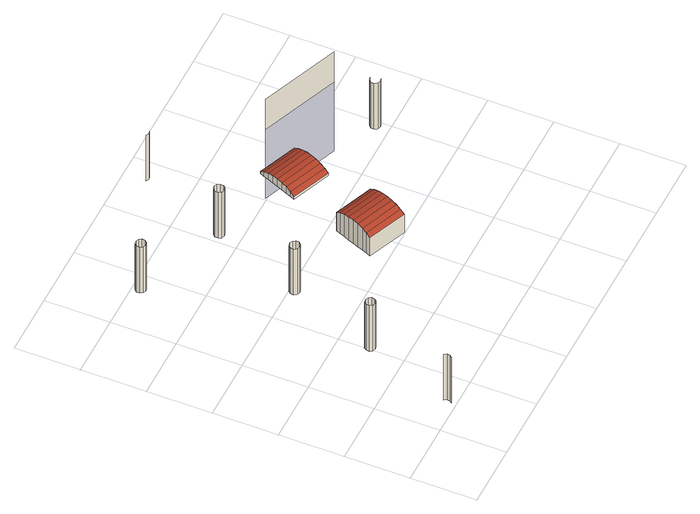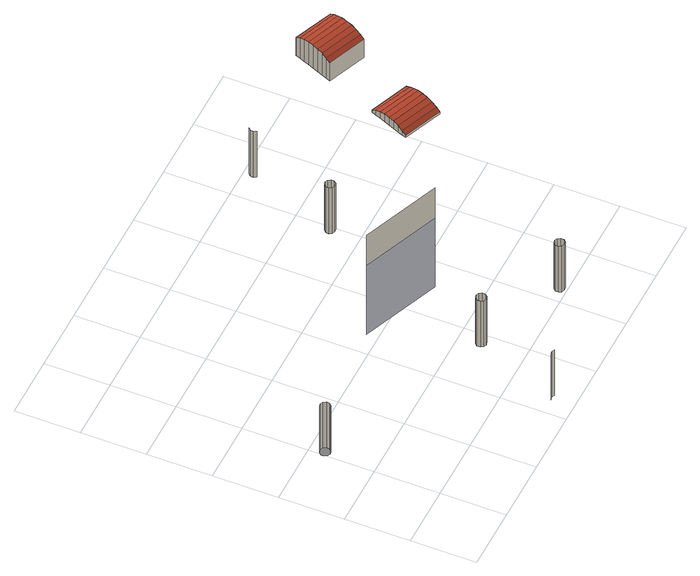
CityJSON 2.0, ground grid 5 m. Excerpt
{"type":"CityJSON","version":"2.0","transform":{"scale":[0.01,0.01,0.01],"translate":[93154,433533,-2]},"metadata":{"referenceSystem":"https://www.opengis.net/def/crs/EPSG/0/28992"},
"CityObjects":{
"building1":{"type":"Building","attributes":{"measuredHeight":21.9},"children":["building1-1","building1-2"],"geometry":[{"type":"MultiSurface","lod":"2","boundaries":[[[0,1,2,3]],[[1,4,5,2]],[[4,6,7,5]],[[8,9,10,11]],[[12,13,14,15]],[[11,10,16,17]],[[18,12,15,19]],[[17,16,20,21]],[[22,18,19,23]],[[21,20,24,25]],[[26,27,25,24]],[[9,22,23,28]],[[28,29,10,9]],[[29,30,16,10]],[[30,31,20,16]],[[31,26,24,20]],[[32,33,34,35]],[[36,32,35,37]],[[38,39,40,41]],[[33,42,43,34]],[[44,36,37,45]],[[39,46,47,40]],[[42,48,49,43]],[[48,42,33,32,36,44,50,51,52,53]],[[50,44,45,54]],[[48,53,55,49]],[[51,50,54,56]],[[46,57,58,47]],[[53,52,59,55]],[[52,51,56,59]],[[57,60,61,58]],[[62,61,60,63]],[[64,38,41,65]],[[38,64,66,39]],[[67,62,63,68]],[[39,66,69,46]],[[70,67,68,71]],[[46,69,72,57]],[[73,70,71,74]],[[57,72,75,60]],[[60,75,76,63]],[[66,64,65,77]],[[63,76,78,68]],[[69,66,77,79]],[[68,78,80,71]],[[72,69,79,81]],[[71,80,82,74]],[[83,73,74,82]],[[84,85,86,87]],[[88,84,87,89]],[[75,72,81,90]],[[85,91,92,86]],[[93,88,89,94]],[[90,95,76,75]],[[91,96,97,92]],[[84,88,93,98,99,100,101,96,91,85]],[[98,93,94,102]],[[96,101,103,97]],[[99,98,102,104]],[[95,105,78,76]],[[101,100,106,103]],[[100,99,104,106]],[[105,107,80,78]],[[107,83,82,80]],[[108,109,110,111]],[[112,108,111,113]],[[109,114,115,110]],[[116,112,113,117]],[[114,118,119,115]],[[120,118,114,109,108,112,116,121,122,123]],[[121,116,117,124]],[[118,120,125,119]],[[122,121,124,126]],[[120,123,127,125]],[[123,122,126,127]],[[128,129,130,131]],[[132,128,131,133]],[[129,134,135,130]],[[136,132,133,137]],[[134,138,139,135]],[[138,134,129,128,132,136,140,141,142,143]],[[140,136,137,144]],[[138,143,145,139]],[[141,140,144,146]],[[143,142,147,145]],[[142,141,146,147]],[[148,149,150,151]],[[152,149,148,153,154]],[[155,156,157,158]],[[156,159,160,157]],[[161,162,163,164]],[[165,161,164,166]],[[162,167,168,163]],[[169,165,166,170]],[[167,171,172,168]],[[173,171,167,162,161,165,169,174,175,176]],[[174,169,170,177]]],"semantics":{"surfaces":[{"type":"WallSurface"},{"type":"RoofSurface"},{"type":"GroundSurface"},{"type":"ClosureSurface"}],"values":[0,0,0,1,0,1,0,1,0,1,0,0,0,0,0,0,0,0,0,0,0,0,0,2,0,0,0,0,0,0,0,0,0,1,0,1,0,1,0,1,1,0,1,0,1,0,1,0,0,0,0,0,0,0,0,2,0,0,0,0,0,0,0,0,0,0,0,0,0,2,0,0,0,0,0,0,0,0,0,0,2,0,0,0,0,0,0,3,0,0,0,0,0,0,0,2,0]}}]},
"building1-1":{"type":"BuildingInstallation","parents":["building1"],"geometry":[{"type":"MultiSurface","lod":"2","boundaries":[[[178,179,180,181]],[[18,12,15,19]],[[179,8,182,180]],[[183,184,185,186]],[[22,18,19,23]],[[31,26,24,20]],[[28,29,10,9]],[[187,188,11,17]],[[184,178,181,185]],[[188,182,8,11]],[[9,22,23,28]],[[30,31,20,16]],[[27,189,21,25]],[[26,27,25,24]],[[189,187,17,21]],[[12,13,14,15]],[[13,183,186,14]],[[29,30,16,10]],[[11,10,16,17]],[[21,20,24,25]],[[17,16,20,21]],[[8,9,10,11]],[[178,18,22,179]],[[183,13,12,184]],[[184,12,18,178]],[[179,22,9,8]]],"semantics":{"surfaces":[{"type":"WallSurface"},{"type":"RoofSurface"}],"values":[0,0,0,0,0,0,0,0,0,0,0,0,0,0,0,0,0,0,1,1,1,1,1,1,1,1]}}]},
"building1-2":{"type":"BuildingInstallation","parents":["building1"],"geometry":[{"type":"MultiSurface","lod":"2","boundaries":[[[73,70,71,74]],[[107,83,82,80]],[[105,107,80,78]],[[83,73,74,82]],[[70,67,68,71]],[[67,62,63,68]],[[95,105,78,76]],[[57,60,61,58]],[[64,38,41,65]],[[75,72,81,90]],[[46,57,58,47]],[[66,64,65,77]],[[72,69,79,81]],[[39,46,47,40]],[[69,66,77,79]],[[38,39,40,41]],[[90,95,76,75]],[[62,61,60,63]],[[39,66,69,46]],[[71,80,82,74]],[[68,78,80,71]],[[63,76,78,68]],[[60,75,76,63]],[[46,69,72,57]],[[57,72,75,60]],[[38,64,66,39]]],"semantics":{"surfaces":[{"type":"WallSurface"},{"type":"RoofSurface"}],"values":[0,0,0,0,0,0,0,0,0,0,0,0,0,0,0,0,0,0,1,1,1,1,1,1,1,1]}}]}
},
"vertices":[
[271,39,56],[287,58,56],[287,58,511],[271,39,511],[289,83,56],[289,83,511],[275,104,56],[275,104,511],[125,717,1731],[427,595,1731],[445,638,1727],[142,760,1727],[378,473,1700],[364,439,1678],[364,439,1499],[378,473,1499],[461,679,1717],[159,801,1717],[394,512,1717],[394,512,1499],[477,718,1700],[174,840,1700],[410,553,1727],[410,553,1499],[490,752,1678],[188,874,1678],[490,752,1499],[188,874,1499],[427,595,1499],[445,638,1499],[461,679,1499],[477,718,1499],[488,759,56],[501,739,56],[501,739,511],[488,759,511],[489,784,56],[489,784,511],[338,1261,1521],[352,1295,1543],[352,1295,1499],[338,1261,1499],[524,730,56],[524,730,511],[505,803,56],[505,803,511],[368,1334,1560],[368,1334,1499],[547,736,56],[547,736,511],[528,809,56],[551,800,56],[565,779,56],[563,755,56],[528,809,511],[563,755,511],[551,800,511],[384,1375,1571],[384,1375,1499],[565,779,511],[401,1417,1574],[401,1417,1499],[419,1460,1499],[419,1460,1571],[641,1139,1521],[641,1139,1499],[655,1173,1543],[435,1501,1499],[435,1501,1560],[670,1212,1560],[451,1540,1499],[451,1540,1543],[687,1253,1571],[465,1574,1499],[465,1574,1521],[704,1295,1574],[721,1338,1571],[655,1173,1499],[738,1379,1560],[670,1212,1499],[753,1418,1543],[687,1253,1499],[767,1452,1521],[767,1452,1499],[341,2430,56],[355,2410,56],[355,2410,511],[341,2430,511],[343,2455,56],[343,2455,511],[704,1295,1499],[377,2401,56],[377,2401,511],[359,2474,56],[359,2474,511],[721,1338,1499],[401,2407,56],[401,2407,511],[382,2480,56],[405,2471,56],[418,2450,56],[417,2426,56],[382,2480,511],[417,2426,511],[405,2471,511],[738,1379,1499],[418,2450,511],[753,1418,1499],[763,1457,56],[777,1436,56],[777,1436,511],[763,1457,511],[765,1481,56],[765,1481,511],[799,1427,56],[799,1427,511],[780,1500,56],[780,1500,511],[823,1433,56],[823,1433,511],[839,1452,56],[804,1506,56],[827,1497,56],[840,1476,56],[804,1506,511],[839,1452,511],[827,1497,511],[840,1476,511],[1040,2153,56],[1053,2132,56],[1053,2132,511],[1040,2153,511],[1041,2178,56],[1041,2178,511],[1076,2123,56],[1076,2123,511],[1057,2197,56],[1057,2197,511],[1100,2130,56],[1100,2130,511],[1081,2204,56],[1104,2195,56],[1117,2174,56],[1116,2149,56],[1081,2204,511],[1116,2149,511],[1104,2195,511],[1117,2174,511],[1123,1833,1201],[1730,1590,1201],[1730,1590,1499],[1123,1833,1499],[1730,1590,1118],[1123,1833,511],[1730,1590,511],[1330,2830,56],[1352,2821,56],[1352,2821,511],[1330,2830,511],[1376,2827,56],[1376,2827,511],[2430,1603,56],[2444,1582,56],[2444,1582,511],[2430,1603,511],[2432,1628,56],[2432,1628,511],[2467,1573,56],[2467,1573,511],[2448,1647,56],[2448,1647,511],[2491,1579,56],[2491,1579,511],[2507,1598,56],[2472,1653,56],[2495,1644,56],[2509,1623,56],[2472,1653,511],
[91,634,1717],[107,675,1727],[107,675,1499],[91,634,1499],[125,717,1499],[62,561,1678],[76,595,1700],[76,595,1499],[62,561,1499],[159,801,1499],[142,760,1499],[174,840,1499]
]}
